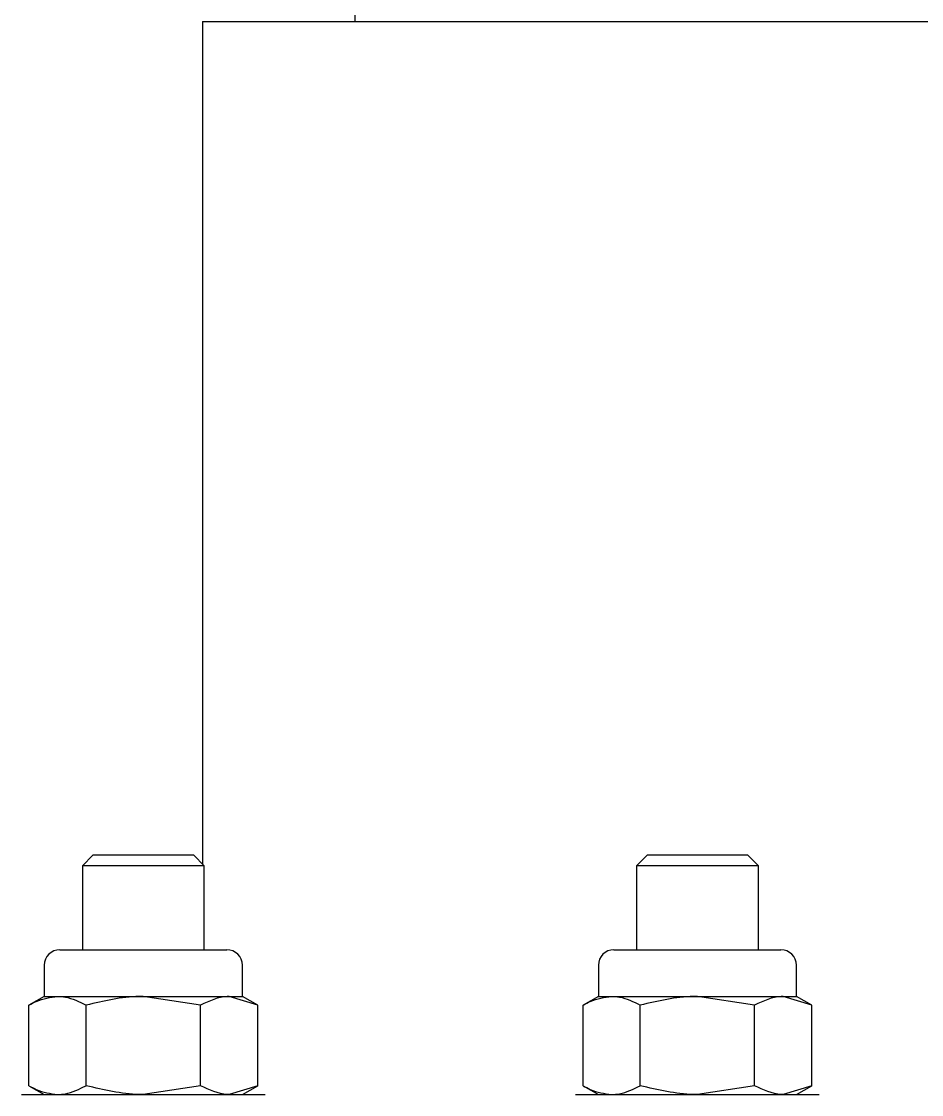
# Model space of a CAD drawing. Header units: millimetres. Extents: x 0 to 11880, y 0 to 8400.
# Drawn here: x 10782.6 to 10841.7, y 5253.8 to 5324.2 of the extents above; entities that cross this region are included whole.
import ezdxf

# ---------------------------------------------------------------- set-up
doc = ezdxf.new("R2010")
doc.units = ezdxf.units.MM
doc.header["$LTSCALE"] = 20

msp = doc.modelspace()

# ---------------------------------------------------------------- linework, layer by layer
at = {"color": 7, "linetype": 'Continuous', "lineweight": 25}
for p, q in [((10804.476, 5328.746), (10804.476, 5324.246)), ((10794.476, 5324.246), (10794.476, 5268.982)), ((10794.476, 5324.246), (10826.976, 5324.246)), ((10826.976, 5324.246), (10859.476, 5324.246)), ((10787.293, 5269.546), (10786.603, 5268.855)), ((10793.912, 5269.546), (10787.293, 5269.546)), ((10794.603, 5268.855), (10793.912, 5269.546)), ((10823.666, 5269.546), (10822.976, 5268.855)), ((10830.285, 5269.546), (10823.666, 5269.546)), ((10830.976, 5268.855), (10830.285, 5269.546)), ((10786.603, 5268.855), (10786.603, 5263.346)), ((10794.603, 5268.855), (10786.603, 5268.855)), ((10794.603, 5263.346), (10794.603, 5268.855)), ((10822.976, 5268.855), (10822.976, 5263.346)), ((10830.976, 5268.855), (10822.976, 5268.855)), ((10830.976, 5263.346), (10830.976, 5268.855)), ((10785.123, 5263.346), (10785.857, 5263.346)), ((10785.857, 5263.346), (10796.083, 5263.346)), ((10821.496, 5263.346), (10822.23, 5263.346)), ((10822.23, 5263.346), (10832.456, 5263.346)), ((10784.103, 5262.326), (10784.103, 5260.286)), ((10797.103, 5260.286), (10797.103, 5262.326)), ((10820.476, 5262.326), (10820.476, 5260.286)), ((10833.476, 5260.286), (10833.476, 5262.326)), ((10784.103, 5260.286), (10783.097, 5259.706)), ((10783.097, 5254.427), (10783.097, 5259.706)), ((10784.103, 5260.286), (10784.973, 5260.286)), ((10784.973, 5260.286), (10790.603, 5260.286)), ((10786.85, 5254.427), (10786.85, 5259.706)), ((10794.355, 5259.706), (10790.603, 5260.286)), ((10790.603, 5260.286), (10796.232, 5260.286)), ((10794.355, 5254.427), (10794.355, 5259.706)), ((10796.232, 5260.286), (10797.103, 5260.286)), ((10798.108, 5259.706), (10796.232, 5260.286)), ((10798.108, 5259.706), (10797.103, 5260.286)), ((10798.108, 5254.427), (10798.108, 5259.706)), ((10820.476, 5260.286), (10819.47, 5259.706)), ((10819.47, 5254.427), (10819.47, 5259.706)), ((10820.476, 5260.286), (10821.346, 5260.286)), ((10821.346, 5260.286), (10826.976, 5260.286)), ((10823.223, 5254.427), (10823.223, 5259.706)), ((10830.728, 5259.706), (10826.976, 5260.286)), ((10826.976, 5260.286), (10832.605, 5260.286)), ((10830.728, 5254.427), (10830.728, 5259.706)), ((10832.605, 5260.286), (10833.476, 5260.286)), ((10834.481, 5259.706), (10832.605, 5260.286)), ((10834.481, 5259.706), (10833.476, 5260.286)), ((10834.481, 5254.427), (10834.481, 5259.706)), ((10783.097, 5254.427), (10784.103, 5253.846)), ((10794.355, 5254.427), (10790.603, 5253.846)), ((10798.108, 5254.427), (10796.232, 5253.846)), ((10797.103, 5253.846), (10798.108, 5254.427)), ((10819.47, 5254.427), (10820.476, 5253.846)), ((10830.728, 5254.427), (10826.976, 5253.846)), ((10834.481, 5254.427), (10832.605, 5253.846)), ((10833.476, 5253.846), (10834.481, 5254.427)), ((10782.603, 5253.846), (10798.603, 5253.846)), ((10818.976, 5253.846), (10834.976, 5253.846))]:
    msp.add_line(p, q, dxfattribs=at)
for centre, start, end in [((10785.123, 5262.326), 90, 180), ((10796.083, 5262.326), 0, 90), ((10821.496, 5262.326), 90, 180), ((10832.456, 5262.326), 0, 90)]:
    msp.add_arc(centre, 1.02, start, end, dxfattribs=at)
for points, knots in [([(10783.097, 5259.706), (10783.255, 5259.793), (10783.866, 5260.134), (10784.502, 5260.221), (10784.973, 5260.286)], [0, 0, 0, 0, 0.257551, 1, 1, 1, 1]), ([(10784.973, 5260.286), (10785.144, 5260.278), (10785.779, 5260.246), (10786.398, 5259.934), (10786.85, 5259.706)], [0, 0, 0, 0, 0.268634, 1, 1, 1, 1]), ([(10790.603, 5260.286), (10790.514, 5260.286), (10789.246, 5260.277), (10788.004, 5259.981), (10786.85, 5259.706)], [0, 0, 0, 0, 0.070215, 1, 1, 1, 1]), ([(10796.232, 5260.286), (10796.187, 5260.286), (10795.554, 5260.277), (10794.933, 5259.981), (10794.355, 5259.706)], [0, 0, 0, 0, 0.0702148, 1, 1, 1, 1]), ([(10819.47, 5259.706), (10819.628, 5259.793), (10820.239, 5260.134), (10820.875, 5260.221), (10821.346, 5260.286)], [0, 0, 0, 0, 0.257551, 1, 1, 1, 1]), ([(10821.346, 5260.286), (10821.517, 5260.278), (10822.152, 5260.246), (10822.771, 5259.934), (10823.223, 5259.706)], [0, 0, 0, 0, 0.268634, 1, 1, 1, 1]), ([(10826.976, 5260.286), (10826.887, 5260.286), (10825.619, 5260.277), (10824.378, 5259.981), (10823.223, 5259.706)], [0, 0, 0, 0, 0.070215, 1, 1, 1, 1]), ([(10832.605, 5260.286), (10832.56, 5260.286), (10831.927, 5260.277), (10831.306, 5259.981), (10830.728, 5259.706)], [0, 0, 0, 0, 0.0702148, 1, 1, 1, 1]), ([(10783.097, 5254.427), (10783.255, 5254.339), (10783.866, 5253.999), (10784.502, 5253.911), (10784.973, 5253.846)], [0, 0, 0, 0, 0.257551, 1, 1, 1, 1]), ([(10784.973, 5253.846), (10785.144, 5253.855), (10785.779, 5253.887), (10786.398, 5254.199), (10786.85, 5254.427)], [0, 0, 0, 0, 0.268634, 1, 1, 1, 1]), ([(10790.603, 5253.846), (10790.514, 5253.847), (10789.246, 5253.855), (10788.004, 5254.151), (10786.85, 5254.427)], [0, 0, 0, 0, 0.070215, 1, 1, 1, 1]), ([(10796.232, 5253.846), (10796.187, 5253.847), (10795.554, 5253.855), (10794.933, 5254.151), (10794.355, 5254.427)], [0, 0, 0, 0, 0.070215, 1, 1, 1, 1]), ([(10819.47, 5254.427), (10819.628, 5254.339), (10820.239, 5253.999), (10820.875, 5253.911), (10821.346, 5253.846)], [0, 0, 0, 0, 0.2575513, 1, 1, 1, 1]), ([(10821.346, 5253.846), (10821.517, 5253.855), (10822.152, 5253.887), (10822.771, 5254.199), (10823.223, 5254.427)], [0, 0, 0, 0, 0.268634, 1, 1, 1, 1]), ([(10826.976, 5253.846), (10826.887, 5253.847), (10825.619, 5253.855), (10824.378, 5254.151), (10823.223, 5254.427)], [0, 0, 0, 0, 0.070215, 1, 1, 1, 1]), ([(10832.605, 5253.846), (10832.56, 5253.847), (10831.927, 5253.855), (10831.306, 5254.151), (10830.728, 5254.427)], [0, 0, 0, 0, 0.070215, 1, 1, 1, 1])]:
    msp.add_open_spline(points, degree=3, knots=knots, dxfattribs=at)

doc.saveas('drawing.dxf')
